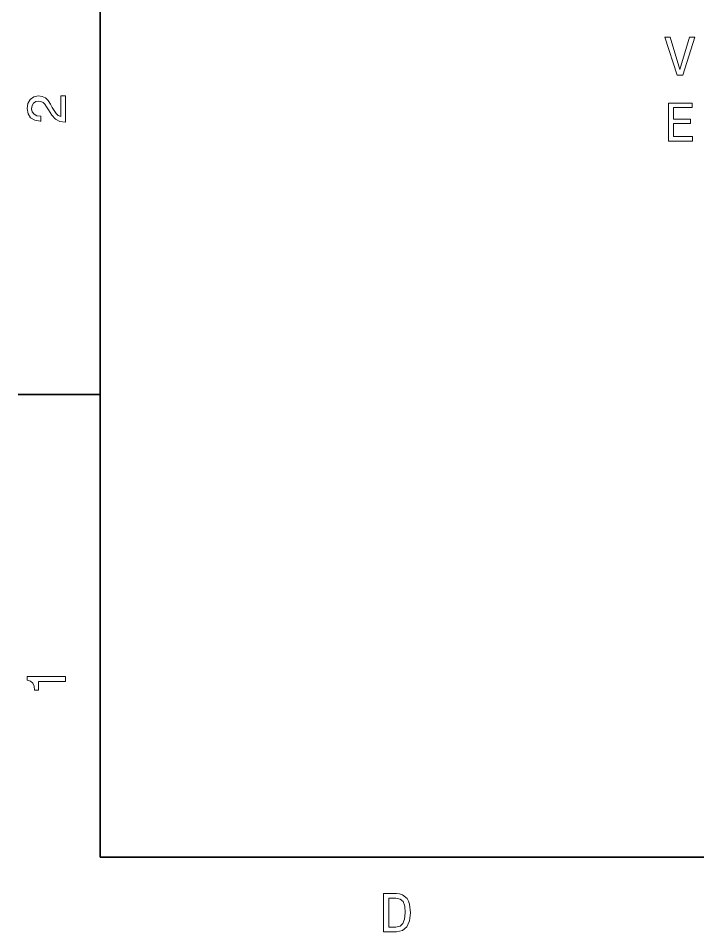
# Model space of a CAD drawing. Extents: x 0 to 297, y 0 to 210.
# Drawn here: x 2.5 to 64.8, y 3.2 to 87.1 of the extents above; entities that cross this region are included whole.
import ezdxf

# ---------------------------------------------------------------- set-up
doc = ezdxf.new("R2010")
doc.units = 0

msp = doc.modelspace()

# ---------------------------------------------------------------- linework, layer by layer
at = {"color": 7, "lineweight": 35}
for p, q in [((10, 200), (10, 10)), ((10, 10), (287, 10))]:
    msp.add_line(p, q, dxfattribs=at)
at = {"color": 7, "lineweight": 35, "ltscale": 0.1875}
msp.add_line((10, 52.5), (2.5, 52.5), dxfattribs=at)
at = {"color": 7, "lineweight": 13}
for points in [[(64.095757, 85.319572), (63.218239, 82.339027), (62.315498, 85.319572), (61.836391, 85.319572), (62.966076, 81.814529), (63.470398, 81.814529), (64.574867, 85.319572)], [(6.833213, 77.519447), (6.833213, 79.925072), (6.399496, 79.925072), (6.399496, 78.023773), (6.162464, 78.129684), (5.965778, 78.311241), (5.607709, 78.871033), (5.456412, 79.168587), (5.239553, 79.501442), (4.987392, 79.738472), (4.689842, 79.874641), (4.351945, 79.925072), (3.928314, 79.839333), (3.595461, 79.602303), (3.383646, 79.239189), (3.307997, 78.770172), (3.393732, 78.286018), (3.630764, 77.91787), (4.009006, 77.680832), (4.508286, 77.600143), (4.578891, 77.600143), (4.578891, 78.059074), (4.538545, 78.059074), (4.195605, 78.104462), (3.943444, 78.240631), (3.782061, 78.457489), (3.726585, 78.744957), (3.777017, 79.03746), (3.903098, 79.254318), (4.099784, 79.395531), (4.346902, 79.445961), (4.578891, 79.41066), (4.775577, 79.314842), (4.947046, 79.153458), (5.098343, 78.931557), (5.259727, 78.634003), (5.572406, 78.139771), (5.90526, 77.791786), (6.308718, 77.585014), (6.818084, 77.519447)], [(62.159161, 75.7677), (64.378181, 75.7677), (64.378181, 76.19133), (62.623138, 76.19133), (62.623138, 77.376488), (64.186539, 77.376488), (64.186539, 77.795074), (62.623138, 77.795074), (62.623138, 78.84407), (64.337837, 78.84407), (64.337837, 79.2677), (62.159161, 79.2677)], [(6.833213, 26.159222), (6.833213, 26.618156), (3.307997, 26.618156), (3.307997, 26.275217), (3.615634, 26.184439), (3.822406, 26.002882), (3.943444, 25.725506), (3.98379, 25.34222), (4.341859, 25.34222), (4.341859, 26.159222)], [(37.194958, 6.666787), (36.029972, 6.666787), (36.029972, 3.166787), (37.194958, 3.166787), (37.744667, 3.277738), (38.153168, 3.615634), (38.405331, 4.165346), (38.496109, 4.916787), (38.415417, 5.683357), (38.314552, 5.985951), (38.173344, 6.228026), (37.764839, 6.555836), (37.497551, 6.636527)], [(37.159653, 6.248199), (37.542938, 6.17255), (37.805187, 5.940562), (37.961525, 5.527017), (38.011959, 4.916787), (37.956482, 4.326729), (37.800144, 3.913184), (37.532852, 3.666066), (37.159653, 3.585375), (36.498989, 3.585375), (36.498989, 6.248199)]]:
    msp.add_lwpolyline(points, close=True, dxfattribs=at)

doc.saveas('drawing.dxf')
